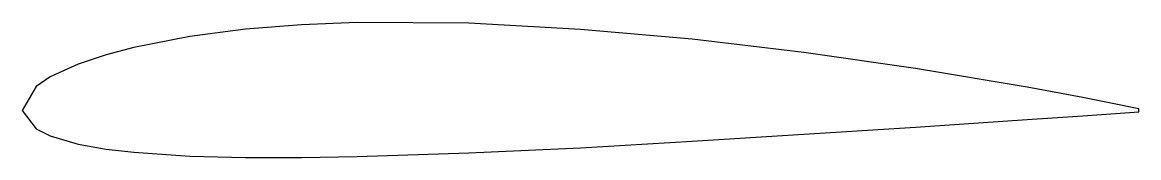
# Model space of a CAD drawing. Header units: metres. Extents: x 0 to 50, y -2.1 to 3.9.
import ezdxf

# ---------------------------------------------------------------- set-up
doc = ezdxf.new("R2010")
doc.units = ezdxf.units.M

msp = doc.modelspace()

# ---------------------------------------------------------------- linework, layer by layer
at = {"color": 3}
for p, q in [((10, 3.63), (7.5, 3.305)), ((12.5, 3.835), (10, 3.63)), ((15, 3.94), (12.5, 3.835)), ((20, 3.9), (15, 3.94)), ((25, 3.62), (20, 3.9)), ((30, 3.18), (25, 3.62)), ((7.5, 3.305), (5, 2.815)), ((35, 2.59), (30, 3.18)), ((5, 2.815), (3.75, 2.48)), ((40, 1.875), (35, 2.59)), ((2.5, 2.065), (1.25, 1.495)), ((3.75, 2.48), (2.5, 2.065)), ((45, 1.04), (40, 1.875)), ((0.625, 1.075), (0, 0)), ((1.25, 1.495), (0.625, 1.075)), ((47.5, 0.57), (45, 1.04)), ((50, 0.065), (47.5, 0.57)), ((0, 0), (0.625, -0.825)), ((50, -0.065), (50, 0.065)), ((50, -0.065), (50, 0.065)), ((40, -0.75), (45, -0.41)), ((45, -0.41), (47.5, -0.24)), ((47.5, -0.24), (50, -0.065)), ((0.625, -0.825), (1.25, -1.135)), ((35, -1.07), (40, -0.75)), ((1.25, -1.135), (2.5, -1.505)), ((25, -1.67), (30, -1.38)), ((30, -1.38), (35, -1.07)), ((2.5, -1.505), (3.75, -1.73)), ((3.75, -1.73), (5, -1.875)), ((5, -1.875), (7.5, -2.05)), ((15, -2.06), (20, -1.9)), ((20, -1.9), (25, -1.67)), ((7.5, -2.05), (10, -2.115)), ((10, -2.115), (12.5, -2.11)), ((12.5, -2.11), (15, -2.06))]:
    msp.add_line(p, q, dxfattribs=at)

doc.saveas('drawing.dxf')
